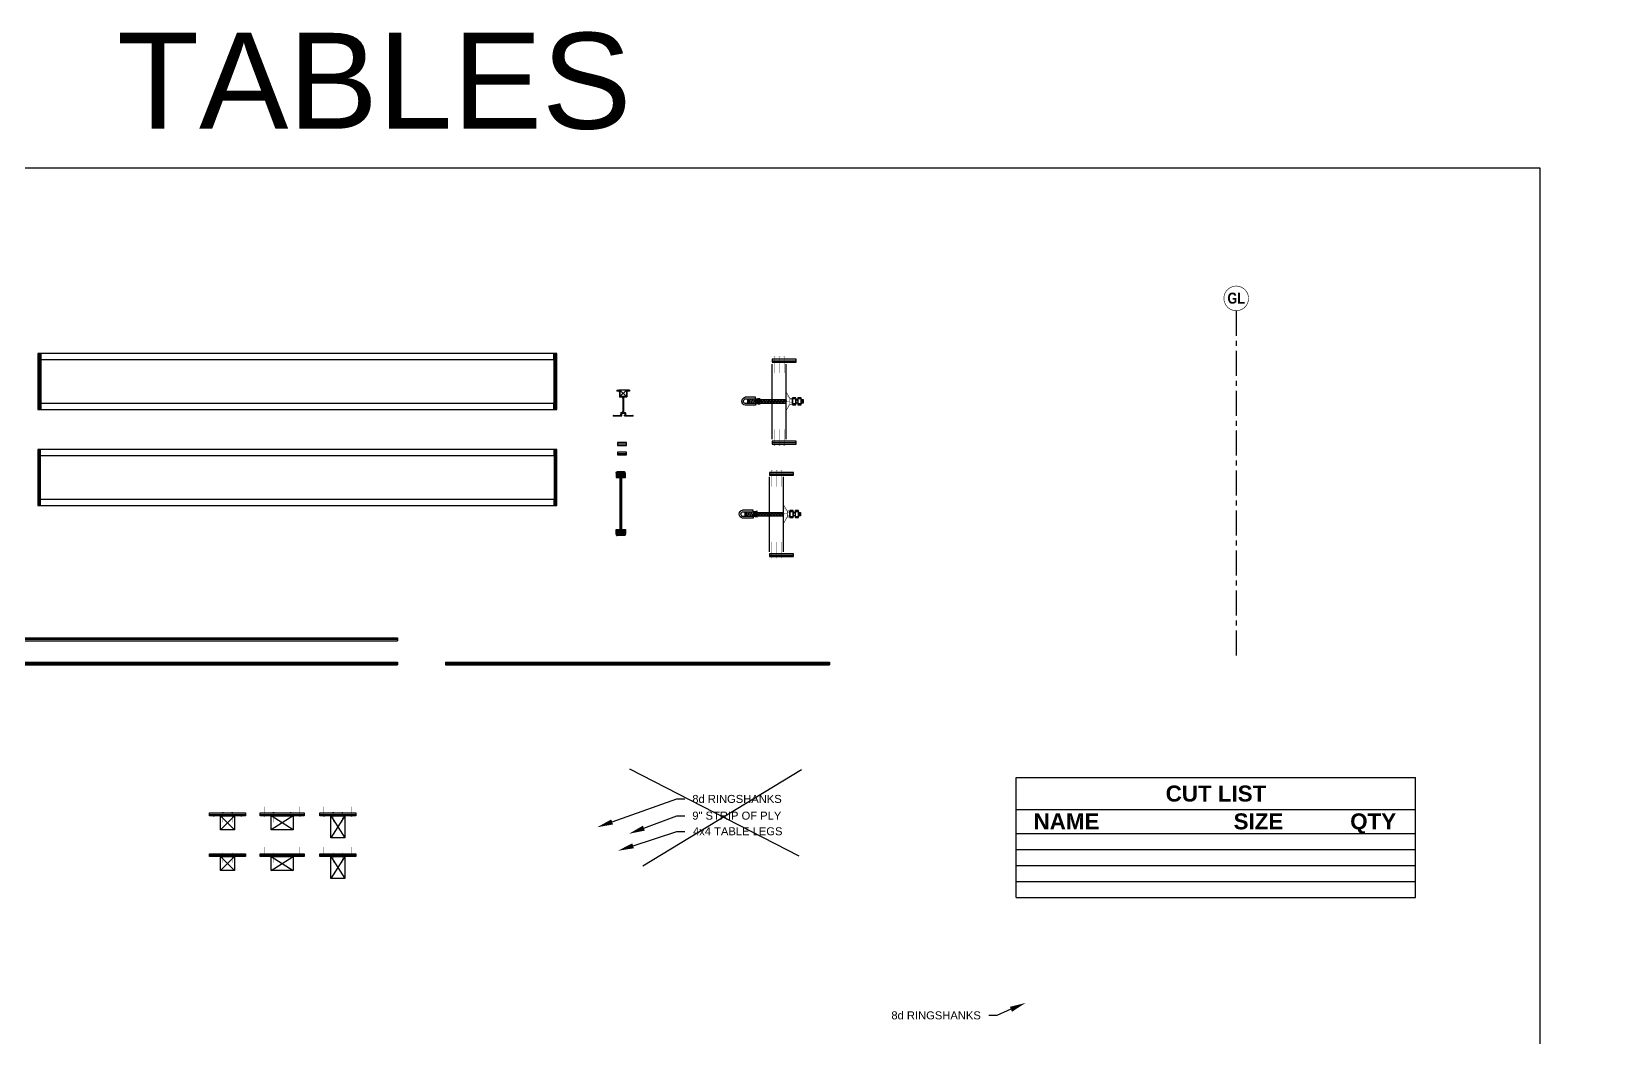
# Model space of a CAD drawing. Header units: inches. Extents: x 2832 to 8547, y -592 to 860.
# Drawn here: x 5960.1 to 6352.4, y 608.3 to 860 of the extents above; entities that cross this region are included whole.
import ezdxf
from ezdxf import colors
from ezdxf.entities.mleader import LeaderData, LeaderLine
from ezdxf.enums import TextEntityAlignment as Align
from ezdxf.math import Vec2, Vec3

# ---------------------------------------------------------------- set-up
doc = ezdxf.new("R2010")
doc.units = ezdxf.units.IN
doc.header["$LTSCALE"] = 5
doc.header["$MEASUREMENT"] = 0
doc.linetypes.add('CENTER', pattern=[2, 1.25, -0.25, 0.25, -0.25])
doc.linetypes.add('HIDDEN', pattern=[0.375, 0.25, -0.125])
for name, color, linetype in [('BlueHidden', 5, 'HIDDEN'), ('CONC', 132, 'Continuous'), ('DIM', 154, 'Continuous'), ('ELEV', 1, 'Continuous'), ('FMTEXTA', 4, 'Continuous'), ('FMTEXTB', 4, 'Continuous'), ('FORM', 5, 'Continuous'), ('FORMA', 5, 'Continuous'), ('GRID', 1, 'Continuous'), ('HATCH', 103, 'Continuous'), ('NOTES', 5, 'Continuous'), ('PLYA', 4, 'Continuous'), ('PLYD', 4, 'Continuous'), ('STICKERS', 5, 'Continuous')]:
    doc.layers.add(name, color=color, linetype=linetype)
doc.styles.add('Arial Narrow', font='ARIALN.TTF', dxfattribs={"height": 1.5})
doc.styles.add('S', font='arial.ttf', dxfattribs={"height": 2})
doc.styles.add('VBA_txt', font='arial.ttf', dxfattribs={"height": 2})
doc.styles.add('VBA_txt_bold', font='ARIALNB.TTF', dxfattribs={"height": 2})

# ---------------------------------------------------------------- blocks, each defined once
blk = doc.blocks.new('ALUMA-BEAM-SECTION')
at = {"ltscale": 0.25}
for p, q in [((-1.6, 6.5), (-1.06, 6.5)), ((-1.6, 6.5), (-1.6, 6.25)), ((-1.19, 6.25), (-1.6, 6.25)), ((-0.31, 4.75), (-0.88, 4.75)), ((-0.81, 6.48), (0.81, 4.88)), ((0.81, 6.48), (-0.81, 4.88)), ((-0.81, 6.25), (-0.81, 6.48)), ((0.81, 6.48), (-0.81, 6.48)), ((0.81, 4.88), (-0.81, 4.88)), ((0.88, 4.75), (0.31, 4.75)), ((0.81, 6.25), (0.81, 6.48)), ((1.6, 6.5), (1.06, 6.5)), ((1.6, 6.25), (1.19, 6.25)), ((1.6, 6.5), (1.6, 6.25)), ((-2.44, 0.13), (-0.88, 0.13)), ((-2.44, 0), (-0.31, 0)), ((-0.56, 0.81), (-0.56, 0.44)), ((-0.5, 0.88), (-0.31, 0.88)), ((-0.5, 0.25), (-0.5, 0.19)), ((-0.5, 0.25), (-0.44, 0.25)), ((-0.5, 0.19), (-0.31, 0.19)), ((-0.44, 0.63), (-0.44, 0.25)), ((-0.38, 0.69), (0.38, 0.69)), ((0.31, 0.88), (0.5, 0.88)), ((0.31, 0.19), (0.5, 0.19)), ((0.31, 0), (2.44, 0)), ((0.44, 0.63), (0.44, 0.25)), ((0.44, 0.25), (0.5, 0.25)), ((0.5, 0.25), (0.5, 0.19)), ((0.56, 0.81), (0.56, 0.44)), ((0.88, 0.13), (2.44, 0.13))]:
    blk.add_line(p, q, dxfattribs=at)
for p, q in [((-0.94, 6), (-0.94, 4.81)), ((-0.81, 6.25), (-0.81, 4.88)), ((-0.06, 4.5), (-0.06, 1.13)), ((0.06, 4.5), (0.06, 1.13)), ((0.81, 6.25), (0.81, 4.88)), ((0.94, 6), (0.94, 4.81)), ((-0.31, 0), (-0.31, 0.19)), ((0.31, 0), (0.31, 0.19))]:
    blk.add_line(p, q)
for centre, radius, start, end in [((-1.19, 6), 0.25, 0, 90), ((-1.06, 6.25), 0.25, 0, 90), ((-0.31, 4.5), 0.25, 0, 90), ((0.31, 4.5), 0.25, 90, 180), ((1.06, 6.25), 0.25, 90, 180), ((0.88, 4.81), 0.0625, 270, 360), ((1.19, 6), 0.25, 90, 180), ((-0.31, 1.13), 0.25, 270, 0)]:
    blk.add_arc(centre, radius, start, end)
for centre, radius, start, end in [((-0.88, 4.81), 0.0625, 180, 270), ((-2.44, 0.06), 0.0625, 90, 270), ((-0.88, 0.44), 0.312, 270, 360), ((-0.5, 0.81), 0.0625, 90, 180), ((-0.38, 0.63), 0.0625, 90, 180), ((0.31, 1.13), 0.25, 180, 270), ((0.38, 0.63), 0.0625, 0, 90), ((0.5, 0.81), 0.0625, 0, 90), ((0.88, 0.44), 0.312, 180, 270), ((2.44, 0.06), 0.0625, 270, 90)]:
    blk.add_arc(centre, radius, start, end, dxfattribs=at)
blk = doc.blocks.new('VBA_AB_SECT')
at = {"color": 4}
blk.add_blockref('ALUMA-BEAM-SECTION', (0, 0), dxfattribs=at)
blk = doc.blocks.new('8D')
at = {"color": 4, "const_width": 0.0625}
for points in [[(-0.1875, 0.0625), (0.1875, 0.0625)], [(0, -2.4375), (0, 0.0625)]]:
    blk.add_lwpolyline(points, dxfattribs=at)
blk = doc.blocks.new('VBA_TABLE_LEG')
at = {"layer": 'CONC', "color": 4}
for p, q in [((-1.75, -0.75), (1.75, -4.25)), ((1.75, -0.75), (-1.75, -4.25))]:
    blk.add_line(p, q, dxfattribs=at)
at = {"layer": 'CONC', "color": 5}
for p, q in [((-1.75, -0.75), (1.75, -0.75)), ((-1.75, -4.25), (-1.75, -0.75)), ((1.75, -0.75), (1.75, -4.25)), ((1.75, -4.25), (-1.75, -4.25))]:
    blk.add_line(p, q, dxfattribs=at)
at = {"layer": 'STICKERS', "ltscale": 0.25}
blk.add_lwpolyline([(-4.5, -0.38), (-4.5, 0), (4.5, 0), (4.5, -0.75), (-4.5, -0.75), (-4.5, -0.38), (4.5, -0.38)], dxfattribs=at)
at = {"layer": 'STICKERS', "ltscale": 0.25, "rotation": 180}
blk.add_blockref('8D', (-3.46, -0.82), dxfattribs=at)
at = {"layer": 'STICKERS', "ltscale": 0.25, "xscale": -1}
blk.add_blockref('8D', (-1.15, 0.12), dxfattribs=at)
at = {"layer": 'STICKERS', "ltscale": 0.25}
blk.add_blockref('8D', (1.15, 0.12), dxfattribs=at)
at = {"layer": 'STICKERS', "ltscale": 0.25, "xscale": -1, "rotation": 180}
blk.add_blockref('8D', (3.46, -0.82), dxfattribs=at)
blk = doc.blocks.new('*U559')
at = {"layer": 'FORM', "ltscale": 0.25}
for p, q in [((1.16, -0.5), (-1.16, -0.5)), ((1.16, -0.75), (-1.16, -0.75)), ((1.16, -1), (-1.16, -1)), ((1.16, -1.25), (-1.16, -1.25)), ((1.14, -0.25), (-1.14, -0.25)), ((-0.24, -1.25), (-0.24, -14.75)), ((-0.12, -1.25), (-0.12, -14.75)), ((0, -1.25), (0, -14.75)), ((0.12, -1.25), (0.12, -14.75)), ((0.24, -1.25), (0.24, -14.75)), ((1.16, -14.75), (-1.16, -14.75)), ((1.16, -15), (-1.16, -15)), ((1.16, -15.25), (-1.16, -15.25)), ((1.16, -15.5), (-1.16, -15.5)), ((1.14, -15.75), (-1.14, -15.75))]:
    blk.add_line(p, q, dxfattribs=at)
for points in [[(0.92, 0), (-0.92, 0)], [(-1.16, -0.37), (-1.16, -1.5), (-0.24, -1.5)], [(0.24, -1.5), (1.16, -1.5), (1.16, -0.37)], [(-1.16, -15.63), (-1.16, -14.5), (-0.24, -14.5)], [(0.24, -14.5), (1.16, -14.5), (1.16, -15.63)], [(0.92, -16), (-0.92, -16)]]:
    blk.add_lwpolyline(points, dxfattribs=at)
at = {"layer": 'FORM', "ltscale": 0.25, "extrusion": (0, 0, -1)}
for centre, start_param, end_param in [((-0.92, -0.37), 1.570796, 3.141593), ((0.92, -15.63), 4.712389, 6.283185)]:
    blk.add_ellipse(centre, major_axis=(0, -0.368), ratio=0.644636, start_param=start_param, end_param=end_param, dxfattribs=at)
at = {"layer": 'FORM', "ltscale": 0.25}
for centre, start_param, end_param in [((0.92, -0.37), 4.712389, 6.283185), ((-0.92, -15.63), 1.570796, 3.141593)]:
    blk.add_ellipse(centre, major_axis=(0, 0.368), ratio=0.644636, start_param=start_param, end_param=end_param, dxfattribs=at)
blk = doc.blocks.new('16D')
at = {"color": 4, "ltscale": 0.25, "const_width": 0.0625}
for points in [[(-0.1875, 0.0625), (0.1875, 0.0625)], [(0, -3.4375), (0, 0.0625)]]:
    blk.add_lwpolyline(points, dxfattribs=at)
blk = doc.blocks.new('A$C3317758B')
at = {"layer": 'FMTEXTA'}
for p, q in [((0, 2), (3, 2)), ((0, 0.5), (0, 2)), ((3, 0.5), (0, 0.5)), ((0.5, 0.5), (0.5, 2)), ((2.5, 2), (2.5, 0.5)), ((3, 2), (3, 0.5))]:
    blk.add_line(p, q, dxfattribs=at)
blk = doc.blocks.new('A$C48981BD9')
at = {"layer": 'FMTEXTA'}
for p, q in [((0, 0), (0, 4.51)), ((0.75, 0), (0, 0)), ((0.75, 4.51), (0.75, 0)), ((2.75, 3), (0.75, 3)), ((0.75, 0), (2.75, 0)), ((2.75, 0), (2.75, 4.51)), ((2.75, 0), (3.5, 0)), ((3.5, 0), (3.5, 4.51))]:
    blk.add_line(p, q, dxfattribs=at)
at = {"layer": 'FMTEXTA', "color": 4}
for p, q in [((2.75, 2.28), (0.75, 3)), ((2.75, 1.53), (0.75, 2.25)), ((2.75, 0.78), (0.75, 1.5)), ((2.75, 0.03), (0.75, 0.75))]:
    blk.add_line(p, q, dxfattribs=at)
at = {"layer": 'FMTEXTA'}
for centre, radius, start, end in [((1.75, 4.23), 1.77, 9.05319, 170.94681), ((1.75, 4.21), 1.04, 16.75782, 163.24218)]:
    blk.add_arc(centre, radius, start, end, dxfattribs=at)
blk = doc.blocks.new('*U652')
at = {"layer": 'FMTEXTA'}
h = blk.add_hatch(color=256, dxfattribs=at)
h.dxf.hatch_style = 1
h.paths.add_polyline_path([(8.91, 10.16), (8.91, 10.32), (9.1, 10.16), (9.09, 10.16)])
h = blk.add_hatch(color=256, dxfattribs=at)
h.dxf.hatch_style = 1
h.paths.add_polyline_path([(8.91, 9.13), (8.91, 9.29), (9.1, 9.29), (9.1, 9.29)])
h.paths.add_polyline_path([(8.99, 9.29), (8.91, 9.55), (8.91, 10.16), (8.96, 10.16), (9.1, 9.74), (9.1, 9.29)])
h.paths.add_polyline_path([(8.91, 9.29), (8.91, 9.55), (8.99, 9.29)], flags=17)
h.paths.add_polyline_path([(8.96, 10.16), (9.1, 10.16), (9.1, 9.74)])
h = blk.add_hatch(color=256, dxfattribs=at)
h.dxf.hatch_style = 1
h.paths.add_polyline_path([(10.22, 10.14), (10.22, 10.3), (10.41, 10.14), (10.41, 10.14)])
h = blk.add_hatch(color=256, dxfattribs=at)
h.dxf.hatch_style = 1
h.paths.add_polyline_path([(10.22, 9.12), (10.22, 9.28), (10.41, 9.28), (10.41, 9.28)])
h.paths.add_polyline_path([(10.31, 9.28), (10.22, 9.54), (10.22, 10.14), (10.28, 10.14), (10.41, 9.73), (10.41, 9.28)])
h.paths.add_polyline_path([(10.22, 9.28), (10.22, 9.54), (10.31, 9.28)], flags=17)
h.paths.add_polyline_path([(10.28, 10.14), (10.41, 10.14), (10.41, 9.73)])
at = {"layer": 'DIM', "color": 4, "const_width": 0.144}
blk.add_lwpolyline([(7.4, 10.48), (7.94, 10.48), (7.94, 8.98), (7.4, 8.98), (6.57, 7.56, -0.76461), (6.5, 7.58), (6.5, 11.87, -0.762846), (6.57, 11.89)], format="xyb", close=True, dxfattribs=at)
at = {"layer": 'DIM', "color": 4}
for points, const_width in [([(7.39, 9.8), (6.5, 9.8)], 0.0361), ([(7.39, 9.66), (6.5, 9.66)], 0.0361), ([(7.11, 10.54), (6.71, 11.2)], 0.0361), ([(7.11, 9), (6.77, 8.44)], 0.0361), ([(7.11, 9.99), (7.11, 10.54)], 0.0361), ([(7.11, 9.49), (7.11, 9)], 0.0361), ([(7.4, 8.98), (7.32, 8.83)], 0.144), ([(7.37, 10.53), (7.4, 10.48)], 0.144), ([(7.4, 10.48), (7.4, 8.98)], 0.144), ([(7.94, 10.19), (7.39, 10.19)], 0.0722), ([(7.94, 9.32), (7.39, 9.32)], 0.0722)]:
    blk.add_lwpolyline(points, dxfattribs=dict(at, const_width=const_width))
at = {"layer": 'FMTEXTA', "linetype": 'ByBlock'}
for p, q in [((-3.23, 10.16), (-3.23, 9.29)), ((-3.23, 10.16), (-2.88, 10.16)), ((-3.23, 9.68), (-3.08, 9.29)), ((-3.23, 9.29), (-2.88, 9.29)), ((-3.02, 10.16), (-2.88, 9.77)), ((0, 10.16), (6.5, 10.16)), ((0, 10.1), (0.29, 9.29)), ((0, 9.29), (6.5, 9.29)), ((0.35, 10.16), (0.67, 9.29)), ((0.73, 10.16), (1.04, 9.29)), ((1.1, 10.16), (1.42, 9.29)), ((1.48, 10.16), (1.79, 9.29)), ((1.85, 10.16), (2.17, 9.29)), ((2.23, 10.16), (2.54, 9.29)), ((2.6, 10.16), (2.92, 9.29)), ((2.98, 10.16), (3.29, 9.29)), ((3.35, 10.16), (3.67, 9.29)), ((3.73, 10.16), (4.04, 9.29)), ((4.1, 10.16), (4.42, 9.29)), ((4.48, 10.16), (4.79, 9.29)), ((4.85, 10.16), (5.17, 9.29)), ((5.23, 10.16), (5.54, 9.29)), ((5.6, 10.16), (5.92, 9.29)), ((5.98, 10.16), (6.29, 9.29)), ((6.35, 10.16), (6.5, 9.75)), ((9.1, 10.16), (9.36, 10.16)), ((9.1, 9.36), (9.12, 9.29)), ((9.36, 9.29), (9.1, 9.29)), ((9.18, 10.16), (9.36, 9.68)), ((10.43, 10.16), (10.71, 9.4))]:
    blk.add_line(p, q, dxfattribs=at)
at = {"layer": 'FMTEXTA'}
for p, q in [((9.1, 10.16), (8.91, 10.32)), ((8.91, 10.32), (9.1, 10.16)), ((9.1, 9.29), (8.91, 9.13)), ((10.41, 10.14), (10.22, 10.3)), ((10.22, 10.3), (10.41, 10.14)), ((10.22, 10.14), (10.22, 10.3)), ((10.41, 10.14), (10.22, 10.14)), ((10.41, 9.28), (10.22, 9.12)), ((10.41, 10.14), (10.41, 9.28))]:
    blk.add_line(p, q, dxfattribs=at)
at = {"layer": 'FMTEXTA', "color": 4}
for p, q in [((10.22, 10.16), (10.71, 10.16)), ((10.31, 9.28), (10.22, 9.54)), ((10.71, 9.29), (10.22, 9.29)), ((10.71, 10.16), (10.71, 9.29))]:
    blk.add_line(p, q, dxfattribs=at)
at = {"layer": 'FMTEXTA', "color": 4, "ltscale": 0.25}
blk.add_solid([(-1.15, 10.45), (-1.15, 9), (0, 10.59), (0, 8.86)], dxfattribs=at)
at = {"layer": 'FORMA', "ltscale": 0.25}
for p, q in [((3, 0.24), (3, 19.01)), ((6.5, 0.24), (6.5, 19.01))]:
    blk.add_line(p, q, dxfattribs=at)
at = {"layer": 'PLYD', "ltscale": 0.25}
for points in [[(3, 19.86), (3, 19.49), (9, 19.49), (9, 20.24), (3, 20.24), (3, 19.86), (9, 19.86)], [(3, -0.61), (3, -0.99), (9, -0.99), (9, -0.24), (3, -0.24), (3, -0.61), (9, -0.61)]]:
    blk.add_lwpolyline(points, dxfattribs=at)
at = {"layer": 'FMTEXTA', "xscale": -0.5775000000000001, "yscale": 0.5775000000000001, "zscale": 0.5775000000000001, "rotation": 90}
for name, p in [('A$C48981BD9', (-1.15, 10.74)), ('A$C3317758B', (9.19, 10.59)), ('A$C3317758B', (10.51, 10.59))]:
    blk.add_blockref(name, p, dxfattribs=at)
at = {"layer": 'FORMA', "ltscale": 0.25, "xscale": -1.155, "yscale": 1.155, "zscale": 1.155}
for p in [(3.57, 20.74), (4.82, 20.74), (5.97, 20.74)]:
    blk.add_blockref('16D', p, dxfattribs=at)
at = {"layer": 'FORMA', "ltscale": 0.25, "xscale": -1.155, "yscale": 1.155, "zscale": 1.155, "rotation": 180}
for p in [(3.57, -1.27), (4.82, -1.27), (5.97, -1.27)]:
    blk.add_blockref('16D', p, dxfattribs=at)
blk = doc.blocks.new('VBA_TABLE_PLY_RIP')
at = {"layer": 'PLYA', "color": 103}
blk.add_lwpolyline([(-1.125, -0.375), (-1.125, -0.75), (1.125, -0.75), (1.125, 0), (-1.125, 0), (-1.125, -0.375), (1.125, -0.375)], dxfattribs=at)
blk = doc.blocks.new('*U571')
at = {"layer": 'FORM'}
for p, q in [((0.75, -1.5), (0.75, -12.5)), ((128.97, -1.5), (128.97, -12.5))]:
    blk.add_line(p, q, dxfattribs=at)
for points in [[(0.75, -1.5), (128.97, -1.5), (128.97, 0), (0.75, 0)], [(0.75, -14), (128.97, -14), (128.97, -12.5), (0.75, -12.5)]]:
    blk.add_lwpolyline(points, close=True, dxfattribs=at)
at = {"layer": 'PLYA'}
for points in [[(0, 0), (0, -14), (0.75, -14), (0.75, 0)], [(128.97, 0), (128.97, -14), (129.72, -14), (129.72, 0)]]:
    blk.add_lwpolyline(points, close=True, dxfattribs=at)
for points in [[(0.38, 0), (0.38, -14)], [(129.34, 0), (129.34, -14)]]:
    blk.add_lwpolyline(points, dxfattribs=at)
blk = doc.blocks.new('*U288')
at = {"layer": 'HATCH'}
for p, q in [((0, 0.75), (96, 0.75)), ((0, 0.75), (0, 0)), ((0, 0.375), (96, 0.375)), ((0, 0), (96, 0)), ((96, 0.75), (96, 0))]:
    blk.add_line(p, q, dxfattribs=at)
blk = doc.blocks.new('*U302')
at = {"layer": 'PLYA'}
for p, q in [((0, 0.625), (96, 0.625)), ((0, 0.625), (0, 0)), ((0, 0.3125), (96, 0.3125)), ((0, 0), (96, 0)), ((96, 0.625), (96, 0))]:
    blk.add_line(p, q, dxfattribs=at)
blk = doc.blocks.new('*U303')
at = {"layer": 'HATCH'}
for p, q in [((0, 0.625), (96, 0.625)), ((0, 0.625), (0, 0)), ((0, 0.3125), (96, 0.3125)), ((0, 0), (96, 0)), ((96, 0.625), (96, 0))]:
    blk.add_line(p, q, dxfattribs=at)
blk = doc.blocks.new('*U572')
at = {"layer": 'FORM'}
for p, q in [((0.62, -1.5), (0.62, -12.5)), ((129.09, -1.5), (129.09, -12.5))]:
    blk.add_line(p, q, dxfattribs=at)
for points in [[(0.62, -1.5), (129.09, -1.5), (129.09, 0), (0.62, 0)], [(0.62, -14), (129.09, -14), (129.09, -12.5), (0.62, -12.5)]]:
    blk.add_lwpolyline(points, close=True, dxfattribs=at)
at = {"layer": 'PLYA'}
for points in [[(0, 0), (0, -14), (0.62, -14), (0.62, 0)], [(129.09, 0), (129.09, -14), (129.72, -14), (129.72, 0)]]:
    blk.add_lwpolyline(points, close=True, dxfattribs=at)
for points in [[(0.31, 0), (0.31, -14)], [(129.4, 0), (129.4, -14)]]:
    blk.add_lwpolyline(points, dxfattribs=at)
blk = doc.blocks.new('VBA_TABLE_LEG_58')
at = {"layer": 'CONC', "color": 4}
for p, q in [((-1.75, -0.62), (1.75, -4.12)), ((1.75, -0.62), (-1.75, -4.12))]:
    blk.add_line(p, q, dxfattribs=at)
at = {"layer": 'CONC', "color": 5}
for p, q in [((-1.75, -0.62), (1.75, -0.62)), ((-1.75, -4.12), (-1.75, -0.62)), ((1.75, -0.62), (1.75, -4.12)), ((1.75, -4.12), (-1.75, -4.12))]:
    blk.add_line(p, q, dxfattribs=at)
at = {"layer": 'STICKERS', "ltscale": 0.25}
blk.add_lwpolyline([(-4.5, -0.31), (-4.5, 0), (4.5, 0), (4.5, -0.62), (-4.5, -0.62), (-4.5, -0.31), (4.5, -0.31)], dxfattribs=at)
at = {"layer": 'STICKERS', "ltscale": 0.25, "rotation": 180}
blk.add_blockref('8D', (-3.46, -0.69), dxfattribs=at)
at = {"layer": 'STICKERS', "ltscale": 0.25, "xscale": -1}
blk.add_blockref('8D', (-1.15, 0.24), dxfattribs=at)
at = {"layer": 'STICKERS', "ltscale": 0.25}
blk.add_blockref('8D', (1.15, 0.24), dxfattribs=at)
at = {"layer": 'STICKERS', "ltscale": 0.25, "xscale": -1, "rotation": 180}
blk.add_blockref('8D', (3.46, -0.69), dxfattribs=at)
blk = doc.blocks.new('*U651')
at = {"layer": 'FMTEXTA'}
h = blk.add_hatch(color=256, dxfattribs=at)
h.dxf.hatch_style = 1
h.paths.add_polyline_path([(8.66, 10.16), (8.66, 10.32), (8.85, 10.16), (8.84, 10.16)])
h = blk.add_hatch(color=256, dxfattribs=at)
h.dxf.hatch_style = 1
h.paths.add_polyline_path([(8.66, 9.13), (8.66, 9.29), (8.85, 9.29), (8.85, 9.29)])
h.paths.add_polyline_path([(8.74, 9.29), (8.66, 9.55), (8.66, 10.16), (8.71, 10.16), (8.85, 9.74), (8.85, 9.29)])
h.paths.add_polyline_path([(8.66, 9.29), (8.66, 9.55), (8.74, 9.29)], flags=17)
h.paths.add_polyline_path([(8.71, 10.16), (8.85, 10.16), (8.85, 9.74)])
h = blk.add_hatch(color=256, dxfattribs=at)
h.dxf.hatch_style = 1
h.paths.add_polyline_path([(9.97, 10.14), (9.97, 10.3), (10.16, 10.14), (10.16, 10.14)])
h = blk.add_hatch(color=256, dxfattribs=at)
h.dxf.hatch_style = 1
h.paths.add_polyline_path([(9.97, 9.12), (9.97, 9.28), (10.16, 9.28), (10.16, 9.28)])
h.paths.add_polyline_path([(10.06, 9.28), (9.97, 9.54), (9.97, 10.14), (10.03, 10.14), (10.16, 9.73), (10.16, 9.28)])
h.paths.add_polyline_path([(9.97, 9.28), (9.97, 9.54), (10.06, 9.28)], flags=17)
h.paths.add_polyline_path([(10.03, 10.14), (10.16, 10.14), (10.16, 9.73)])
at = {"layer": 'DIM', "color": 4, "const_width": 0.144}
blk.add_lwpolyline([(7.15, 10.48), (7.69, 10.48), (7.69, 8.98), (7.15, 8.98), (6.32, 7.56, -0.76461), (6.25, 7.58), (6.25, 11.87, -0.762846), (6.32, 11.89)], format="xyb", close=True, dxfattribs=at)
at = {"layer": 'DIM', "color": 4}
for points, const_width in [([(7.14, 9.8), (6.25, 9.8)], 0.0361), ([(7.14, 9.66), (6.25, 9.66)], 0.0361), ([(6.86, 10.54), (6.46, 11.2)], 0.0361), ([(6.86, 9), (6.52, 8.44)], 0.0361), ([(6.86, 9.99), (6.86, 10.54)], 0.0361), ([(6.86, 9.49), (6.86, 9)], 0.0361), ([(7.15, 8.98), (7.07, 8.83)], 0.144), ([(7.12, 10.53), (7.15, 10.48)], 0.144), ([(7.15, 10.48), (7.15, 8.98)], 0.144), ([(7.69, 10.19), (7.14, 10.19)], 0.0722), ([(7.69, 9.32), (7.14, 9.32)], 0.0722)]:
    blk.add_lwpolyline(points, dxfattribs=dict(at, const_width=const_width))
at = {"layer": 'FMTEXTA', "linetype": 'ByBlock'}
for p, q in [((-3.48, 10.16), (-3.48, 9.29)), ((-3.48, 10.16), (-3.13, 10.16)), ((-3.48, 9.68), (-3.33, 9.29)), ((-3.48, 9.29), (-3.13, 9.29)), ((-3.27, 10.16), (-3.13, 9.77)), ((-0.25, 10.16), (6.25, 10.16)), ((-0.25, 10.1), (0.04, 9.29)), ((-0.25, 9.29), (6.25, 9.29)), ((0.1, 10.16), (0.42, 9.29)), ((0.48, 10.16), (0.79, 9.29)), ((0.85, 10.16), (1.17, 9.29)), ((1.23, 10.16), (1.54, 9.29)), ((1.6, 10.16), (1.92, 9.29)), ((1.98, 10.16), (2.29, 9.29)), ((2.35, 10.16), (2.67, 9.29)), ((2.73, 10.16), (3.04, 9.29)), ((3.1, 10.16), (3.42, 9.29)), ((3.48, 10.16), (3.79, 9.29)), ((3.85, 10.16), (4.17, 9.29)), ((4.23, 10.16), (4.54, 9.29)), ((4.6, 10.16), (4.92, 9.29)), ((4.98, 10.16), (5.29, 9.29)), ((5.35, 10.16), (5.67, 9.29)), ((5.73, 10.16), (6.04, 9.29)), ((6.1, 10.16), (6.26, 9.72)), ((8.85, 10.16), (9.11, 10.16)), ((8.85, 9.36), (8.87, 9.29)), ((9.11, 9.29), (8.85, 9.29)), ((8.93, 10.16), (9.11, 9.68)), ((10.18, 10.16), (10.46, 9.4))]:
    blk.add_line(p, q, dxfattribs=at)
at = {"layer": 'FMTEXTA'}
for p, q in [((8.85, 10.16), (8.66, 10.32)), ((8.66, 10.32), (8.85, 10.16)), ((8.85, 9.29), (8.66, 9.13)), ((10.16, 10.14), (9.97, 10.3)), ((9.97, 10.3), (10.16, 10.14)), ((9.97, 10.14), (9.97, 10.3)), ((10.16, 10.14), (9.97, 10.14)), ((10.16, 9.28), (9.97, 9.12)), ((10.16, 10.14), (10.16, 9.28))]:
    blk.add_line(p, q, dxfattribs=at)
at = {"layer": 'FMTEXTA', "color": 4}
for p, q in [((9.97, 10.16), (10.46, 10.16)), ((10.06, 9.28), (9.97, 9.54)), ((10.46, 9.29), (9.97, 9.29)), ((10.46, 10.16), (10.46, 9.29))]:
    blk.add_line(p, q, dxfattribs=at)
at = {"layer": 'FMTEXTA', "color": 4, "ltscale": 0.25}
blk.add_solid([(-1.4, 10.45), (-1.4, 9), (-0.25, 10.59), (-0.25, 8.86)], dxfattribs=at)
at = {"layer": 'FORMA', "ltscale": 0.25}
for p, q in [((2.75, 0.24), (2.75, 19.01)), ((6.25, 0.24), (6.25, 19.01))]:
    blk.add_line(p, q, dxfattribs=at)
at = {"layer": 'PLYD', "ltscale": 0.25}
for points in [[(2.75, 19.8), (2.75, 19.49), (8.75, 19.49), (8.75, 20.11), (2.75, 20.11), (2.75, 19.8), (8.75, 19.8)], [(2.75, -0.55), (2.75, -0.86), (8.75, -0.86), (8.75, -0.24), (2.75, -0.24), (2.75, -0.55), (8.75, -0.55)]]:
    blk.add_lwpolyline(points, dxfattribs=at)
at = {"layer": 'FMTEXTA', "xscale": -0.5775000000000001, "yscale": 0.5775000000000001, "zscale": 0.5775000000000001, "rotation": 90}
for name, p in [('A$C48981BD9', (-1.4, 10.74)), ('A$C3317758B', (8.94, 10.59)), ('A$C3317758B', (10.26, 10.59))]:
    blk.add_blockref(name, p, dxfattribs=at)
at = {"layer": 'FORMA', "ltscale": 0.25, "xscale": -1.155, "yscale": 1.155, "zscale": 1.155}
for p in [(3.32, 20.52), (4.57, 20.52), (5.72, 20.52)]:
    blk.add_blockref('16D', p, dxfattribs=at)
at = {"layer": 'FORMA', "ltscale": 0.25, "xscale": -1.155, "yscale": 1.155, "zscale": 1.155, "rotation": 180}
for p in [(3.32, -1.27), (4.57, -1.27), (5.72, -1.27)]:
    blk.add_blockref('16D', p, dxfattribs=at)
blk = doc.blocks.new('VBA_TABLE_LEG_4X6')
at = {"layer": 'CONC', "color": 4}
for p, q in [((-1.75, -0.75), (1.75, -6.25)), ((1.75, -0.75), (-1.75, -6.25))]:
    blk.add_line(p, q, dxfattribs=at)
at = {"layer": 'CONC', "color": 5}
for p, q in [((-1.75, -0.75), (1.75, -0.75)), ((-1.75, -6.25), (-1.75, -0.75)), ((1.75, -0.75), (1.75, -6.25)), ((1.75, -6.25), (-1.75, -6.25))]:
    blk.add_line(p, q, dxfattribs=at)
at = {"layer": 'STICKERS', "ltscale": 0.25}
blk.add_lwpolyline([(-4.5, -0.38), (-4.5, 0), (4.5, 0), (4.5, -0.75), (-4.5, -0.75), (-4.5, -0.38), (4.5, -0.38)], dxfattribs=at)
at = {"layer": 'STICKERS', "ltscale": 0.25, "rotation": 180}
blk.add_blockref('8D', (-3.46, -0.82), dxfattribs=at)
at = {"layer": 'STICKERS', "ltscale": 0.25, "xscale": -1}
blk.add_blockref('8D', (-1.15, 0.12), dxfattribs=at)
at = {"layer": 'STICKERS', "ltscale": 0.25}
blk.add_blockref('8D', (1.15, 0.12), dxfattribs=at)
at = {"layer": 'STICKERS', "ltscale": 0.25, "xscale": -1, "rotation": 180}
blk.add_blockref('8D', (3.46, -0.82), dxfattribs=at)
blk = doc.blocks.new('VBA_TABLE_LEG_58_4X6')
at = {"layer": 'CONC', "color": 4}
for p, q in [((-1.75, -0.62), (1.75, -6.12)), ((1.75, -0.62), (-1.75, -6.12))]:
    blk.add_line(p, q, dxfattribs=at)
at = {"layer": 'CONC', "color": 5}
for p, q in [((-1.75, -0.62), (1.75, -0.62)), ((-1.75, -6.12), (-1.75, -0.62)), ((1.75, -0.62), (1.75, -6.12)), ((1.75, -6.12), (-1.75, -6.12))]:
    blk.add_line(p, q, dxfattribs=at)
at = {"layer": 'STICKERS', "ltscale": 0.25}
blk.add_lwpolyline([(-4.5, -0.31), (-4.5, 0), (4.5, 0), (4.5, -0.62), (-4.5, -0.62), (-4.5, -0.31), (4.5, -0.31)], dxfattribs=at)
at = {"layer": 'STICKERS', "ltscale": 0.25, "rotation": 180}
blk.add_blockref('8D', (-3.46, -0.69), dxfattribs=at)
at = {"layer": 'STICKERS', "ltscale": 0.25, "xscale": -1}
blk.add_blockref('8D', (-1.15, 0.24), dxfattribs=at)
at = {"layer": 'STICKERS', "ltscale": 0.25}
blk.add_blockref('8D', (1.15, 0.24), dxfattribs=at)
at = {"layer": 'STICKERS', "ltscale": 0.25, "xscale": -1, "rotation": 180}
blk.add_blockref('8D', (3.46, -0.69), dxfattribs=at)
blk = doc.blocks.new('VBA_TABLE_PLY_RIP_58')
at = {"layer": 'PLYA', "color": 103}
blk.add_lwpolyline([(-1.125, -0.3125), (-1.125, -0.625), (1.125, -0.625), (1.125, 0), (-1.125, 0), (-1.125, -0.3125), (1.125, -0.3125)], dxfattribs=at)
blk = doc.blocks.new('VBA_TABLE_LEG_4X6_FLAT')
at = {"layer": 'CONC', "color": 4}
for p, q in [((2.75, -0.75), (-2.75, -4.25)), ((2.75, -4.25), (-2.75, -0.75))]:
    blk.add_line(p, q, dxfattribs=at)
at = {"layer": 'CONC', "color": 5}
for p, q in [((-2.75, -4.25), (-2.75, -0.75)), ((-2.75, -0.75), (2.75, -0.75)), ((2.75, -0.75), (2.75, -4.25)), ((2.75, -4.25), (-2.75, -4.25))]:
    blk.add_line(p, q, dxfattribs=at)
at = {"layer": 'STICKERS', "ltscale": 0.25}
blk.add_lwpolyline([(-5.5, -0.38), (-5.5, 0), (5.5, 0), (5.5, -0.75), (-5.5, -0.75), (-5.5, -0.38), (5.5, -0.38)], dxfattribs=at)
at = {"layer": 'STICKERS', "ltscale": 0.25, "rotation": 180}
blk.add_blockref('8D', (-4.46, -0.82), dxfattribs=at)
at = {"layer": 'STICKERS', "ltscale": 0.25, "xscale": -1}
blk.add_blockref('8D', (-2.15, 0.12), dxfattribs=at)
at = {"layer": 'STICKERS', "ltscale": 0.25}
blk.add_blockref('8D', (2.15, 0.12), dxfattribs=at)
at = {"layer": 'STICKERS', "ltscale": 0.25, "xscale": -1, "rotation": 180}
blk.add_blockref('8D', (4.46, -0.82), dxfattribs=at)
blk = doc.blocks.new('VBA_TABLE_LEG_58_4X6_FLAT')
at = {"layer": 'CONC', "color": 4}
for p, q in [((-2.75, -0.63), (2.75, -4.12)), ((-2.75, -4.12), (2.75, -0.63))]:
    blk.add_line(p, q, dxfattribs=at)
at = {"layer": 'CONC', "color": 5}
for p, q in [((-2.75, -0.63), (2.75, -0.63)), ((-2.75, -4.12), (-2.75, -0.63)), ((2.75, -0.63), (2.75, -4.12)), ((2.75, -4.12), (-2.75, -4.12))]:
    blk.add_line(p, q, dxfattribs=at)
at = {"layer": 'STICKERS', "ltscale": 0.25}
blk.add_lwpolyline([(-5.5, -0.31), (-5.5, 0), (5.5, 0), (5.5, -0.63), (-5.5, -0.63), (-5.5, -0.31), (5.5, -0.31)], dxfattribs=at)
at = {"layer": 'STICKERS', "ltscale": 0.25, "rotation": 180}
blk.add_blockref('8D', (-4.46, -0.69), dxfattribs=at)
at = {"layer": 'STICKERS', "ltscale": 0.25, "xscale": -1}
blk.add_blockref('8D', (-2.15, 0.24), dxfattribs=at)
at = {"layer": 'STICKERS', "ltscale": 0.25}
blk.add_blockref('8D', (2.15, 0.24), dxfattribs=at)
at = {"layer": 'STICKERS', "ltscale": 0.25, "xscale": -1, "rotation": 180}
blk.add_blockref('8D', (4.46, -0.69), dxfattribs=at)
blk = doc.blocks.new('*U573')
at = {"layer": 'GRID', "linetype": 'CENTER'}
blk.add_line((0, 0), (0, -86.81), dxfattribs=at)
at = {"layer": 'GRID', "color": 9, "linetype": 'Continuous', "const_width": 0.15, "flags": 128}
blk.add_lwpolyline([(-3.08, 3.08, 1), (3.08, 3.08, 1)], format="xyb", close=True, dxfattribs=at)
at = {"layer": 'GRID', "color": 3, "style": 'VBA_txt_bold'}
blk.add_attdef('GL', text='', height=2.75, dxfattribs=at).set_placement((0, 1.77), align=Align.CENTER)
blk = doc.blocks.new('*U575')
at = {"layer": 'FMTEXTA'}
for p, q in [((-159.31, -30), (-159.31, 0)), ((-159.31, 0), (-59.5, 0)), ((-59.5, -30), (-59.5, 0)), ((-159.31, -8), (-59.5, -8)), ((-159.31, -14), (-59.5, -14)), ((-159.31, -18), (-59.5, -18)), ((-159.31, -22), (-59.5, -22)), ((-159.31, -26), (-59.5, -26)), ((-159.31, -30), (-59.5, -30))]:
    blk.add_line(p, q, dxfattribs=at)
at = {"layer": 'FMTEXTA', "char_height": 4, "style": 'VBA_txt'}
for s, width, insert, attachment_point in [('{\\fArial|b1|i0|c0|p34;CUT LIST}', 72.0278, (-109.41, -2), 2), ('{\\fArial|b1|i0|c0|p34;NAME}', 34.9959, (-155, -8.96), 1), ('{\\fArial|b1|i0|c0|p34;SIZE}', 34.9959, (-105, -8.96), 1), ('{\\fArial|b1|i0|c0|p34;QTY}', 34.9959, (-75.86, -8.96), 1)]:
    blk.add_mtext_dynamic_manual_height_columns(s, width=width, gutter_width=10, heights=[0], dxfattribs=dict(at, insert=insert, attachment_point=attachment_point))
blk = doc.blocks.new('VBA_WEDGE_NOTE')
at = {"layer": 'NOTES'}
ml = blk.add_multileader_mtext('Standard', dxfattribs=at)
ml.set_content('\\A1;INSTALL FIELD WEDGES AT ALL SIDE PANELS AND POSTS', color=5, style='Arial Narrow')
ml.set_leader_properties(color=4)
ml.build(insert=Vec2(0, 0))
ml.multileader.update_dxf_attribs({"text_left_attachment_type": 2, "text_right_attachment_type": 2, "dogleg_length": 0.0625, "arrow_head_size": 1.5, "scale": 12})
ctx = ml.context
ctx.base_point, ctx.scale, ctx.char_height, ctx.arrow_head_size, ctx.landing_gap_size, ctx.plane_origin = Vec3(6.52, -4.58), 12, 2, 1.5, 0.75, Vec3(-29.47, -12.23)
ctx.left_attachment, ctx.right_attachment = 2, 2
notes = []
notes.append((ctx, [(0, (1, 1, 0), (5.77, -4.58), (1, 0), 0.75, [(0, [(0, 0)], 0, [])])]))
ctx.mtext.insert, ctx.mtext.width, ctx.mtext.flow_direction = Vec3(7.27, -3.55), 123.81, 5
for ctx, leaders in notes:
    for number, flags, end, landing, length, lines in leaders:
        leader = LeaderData()
        leader.index, (leader.has_last_leader_line, leader.has_dogleg_vector, leader.attachment_direction) = number, flags
        leader.last_leader_point, leader.dogleg_vector, leader.dogleg_length = Vec3(end), Vec3(landing), length
        for number, points, colour, breaks in lines:
            line = LeaderLine()
            line.index, line.vertices, line.color, line.breaks = number, Vec3.list(points), colors.encode_raw_color(colour), breaks
            leader.lines.append(line)
        ctx.leaders.append(leader)
blk = doc.blocks.new('VBA_TABLE_LEG_TEXT')
at = {"layer": 'DIM', "color": 4, "ltscale": 0.25}
blk.add_line((18.52, 4.52), (18.52, 4.52), dxfattribs=at)
at = {"layer": 'FMTEXTB', "ltscale": 0.25, "char_height": 1.9992, "attachment_point": 4}
for s, insert in [('{\\fArial|b0|i0|c0|p34;\\C256;8d RINGSHANKS}', (20.35, 8.7)), ('{\\fArial|b0|i0|c0|p34;\\C256;9" STRIP OF PLY}', (20.34, 4.52))]:
    blk.add_mtext(s, dxfattribs=dict(at, insert=insert))
at = {"layer": 'FMTEXTB'}
ml = blk.add_multileader_mtext('Standard', dxfattribs=at)
ml.set_content('', color=150, style='S')
ml.set_leader_properties(color=256)
ml.build(insert=Vec2(0, 0))
ml.multileader.update_dxf_attribs({"dogleg_length": 2})
ctx = ml.context
ctx.base_point, ctx.char_height, ctx.plane_origin = Vec3(18.52, 8.7), 2, Vec3(-2.71, 1.74)
notes = []
notes.append((ctx, [(0, (1, 1, 0), (16.52, 8.7), (1, 0), 2, [(0, [(-3.46, 1.62)], 0, [])])]))
ctx.mtext.insert, ctx.mtext.flow_direction = Vec3(20.52, 9.7), 5
ml = blk.add_multileader_mtext('Standard', dxfattribs=at)
ml.set_content('', color=150, style='S')
ml.set_leader_properties(color=256)
ml.build(insert=Vec2(0, 0))
ml.multileader.update_dxf_attribs({"dogleg_length": 2})
ctx = ml.context
ctx.base_point, ctx.char_height, ctx.plane_origin = Vec3(18.52, 4.52), 2, Vec3(4, 0.12)
notes.append((ctx, [(0, (1, 1, 0), (16.52, 4.52), (1, 0), 2, [(0, [(4.5, 0)], 0, [])])]))
ctx.mtext.insert, ctx.mtext.flow_direction = Vec3(20.52, 5.52), 5
ml = blk.add_multileader_mtext('Standard', dxfattribs=at)
ml.set_content('{\\C256;4x4 TABLE LEGS}', color=150, style='S')
ml.set_leader_properties(color=256)
ml.build(insert=Vec2(0, 0))
ml.multileader.update_dxf_attribs({"dogleg_length": 0.36})
ctx = ml.context
ctx.base_point, ctx.char_height, ctx.plane_origin = Vec3(18.52, 0.6), 2, Vec3(7.75, -6.25)
notes.append((ctx, [(0, (1, 1, 0), (16.52, 0.6), (1, 0), 2, [(0, [(1.75, -4.25)], 0, [])])]))
ctx.mtext.insert, ctx.mtext.flow_direction = Vec3(20.52, 1.62), 5
for ctx, leaders in notes:
    for number, flags, end, landing, length, lines in leaders:
        leader = LeaderData()
        leader.index, (leader.has_last_leader_line, leader.has_dogleg_vector, leader.attachment_direction) = number, flags
        leader.last_leader_point, leader.dogleg_vector, leader.dogleg_length = Vec3(end), Vec3(landing), length
        for number, points, colour, breaks in lines:
            line = LeaderLine()
            line.index, line.vertices, line.color, line.breaks = number, Vec3.list(points), colors.encode_raw_color(colour), breaks
            leader.lines.append(line)
        ctx.leaders.append(leader)
blk = doc.blocks.new('VBA_TABLE_NOTE_1')
at = {"layer": 'FMTEXTA'}
blk.add_solid([(-7.4, -1.69), (-3.46, -0.71), (-6.87, -2.91)], dxfattribs=at)
ml = blk.add_multileader_mtext('Standard', dxfattribs=at)
ml.set_content('8d RINGSHANKS', color=150, style='VBA_txt')
ml.set_leader_properties(color=256)
ml.build(insert=Vec2(0, 0))
ml.multileader.update_dxf_attribs({"dogleg_length": 2})
ctx = ml.context
ctx.base_point, ctx.char_height, ctx.plane_origin = Vec3(-38.77, -3.84), 2, Vec3(-3.46, 1.62)
ctx.text_align_type = 2
notes = []
notes.append((ctx, [(0, (1, 1, 0), (-10.67, -3.84), (-1, 0), 2, [(0, [(-3.46, -0.71)], 0, [])])]))
ctx.mtext.insert, ctx.mtext.alignment, ctx.mtext.flow_direction = Vec3(-14.67, -2.83), 3, 5
for ctx, leaders in notes:
    for number, flags, end, landing, length, lines in leaders:
        leader = LeaderData()
        leader.index, (leader.has_last_leader_line, leader.has_dogleg_vector, leader.attachment_direction) = number, flags
        leader.last_leader_point, leader.dogleg_vector, leader.dogleg_length = Vec3(end), Vec3(landing), length
        for number, points, colour, breaks in lines:
            line = LeaderLine()
            line.index, line.vertices, line.color, line.breaks = number, Vec3.list(points), colors.encode_raw_color(colour), breaks
            leader.lines.append(line)
        ctx.leaders.append(leader)

msp = doc.modelspace()

# ---------------------------------------------------------------- linework, layer by layer
at = {"linetype": 'ByBlock'}
msp.add_lwpolyline([(5754.06788, 825.85348), (6337.13964, 825.85348), (6337.13964, 348.30781), (5754.06788, 348.30781)], close=True, dxfattribs=at)
at = {"layer": 'FORM', "color": 1}
for p, q in [((6109.62314, 675.50381), (6151.9605, 653.81148)), ((6112.99395, 651.25151), (6152.63466, 675.36908))]:
    msp.add_line(p, q, dxfattribs=at)

# ---------------------------------------------------------------- block references
at = {"linetype": 'ByBlock'}
for name, p in [('VBA_TABLE_LEG_4X6_FLAT', (6022.80524, 664.49051)), ('VBA_TABLE_LEG_58_4X6_FLAT', (6022.80524, 654.25555))]:
    msp.add_blockref(name, p, dxfattribs=at)
at = {"layer": 'CONC', "linetype": 'ByBlock'}
msp.add_blockref('VBA_TABLE_LEG', (6009.16458, 664.49051), dxfattribs=at)
at = {"layer": 'DIM', "linetype": 'ByBlock'}
for name, p in [('*U572', (5961.71657, 755.3836)), ('VBA_TABLE_PLY_RIP_58', (6107.79031, 754.70919)), ('*U651', (6141.90996, 729.52429)), ('*U303', (5955.65442, 701.55611)), ('*U302', (6063.65442, 701.55611)), ('VBA_TABLE_LEG_4X6', (6036.69838, 664.49051)), ('VBA_TABLE_LEG_58', (6009.16458, 654.25555)), ('VBA_TABLE_LEG_58_4X6', (6036.69838, 654.25555))]:
    msp.add_blockref(name, p, dxfattribs=at)
at = {"layer": 'DIM'}
msp.add_blockref('VBA_WEDGE_NOTE', (5423.34977, 750.20917), dxfattribs=at)
at = {"layer": 'ELEV', "linetype": 'ByBlock'}
msp.add_blockref('*U559', (6107.43847, 749.85561), dxfattribs=at)
at = {"layer": 'FMTEXTA', "linetype": 'ByBlock'}
for name, p in [('*U571', (5961.71657, 779.3836)), ('*U652', (6142.32304, 757.72928)), ('VBA_TABLE_PLY_RIP', (6107.79031, 757.16557)), ('*U288', (5955.65442, 707.55611)), ('VBA_TABLE_LEG_TEXT', (6104.98875, 659.29387))]:
    msp.add_blockref(name, p, dxfattribs=at)
at = {"layer": 'FORM'}
msp.add_blockref('*U573', (6261.29022, 790.11022), dxfattribs=at).add_auto_attribs({'GL': 'GL'})
at = {"layer": 'FORM', "linetype": 'ByBlock'}
msp.add_blockref('VBA_AB_SECT', (6108.03925, 763.78005), dxfattribs=at)
at = {"layer": 'FORM'}
for name, p in [('*U575', (6365.63718, 673.35546)), ('VBA_TABLE_NOTE_1', (6212.11849, 617.70177))]:
    msp.add_blockref(name, p, dxfattribs=at)

# ---------------------------------------------------------------- texts
at = {"layer": 'BlueHidden', "linetype": 'ByBlock', "insert": (5981.55652, 859.61933), "char_height": 24, "attachment_point": 1, "style": 'VBA_txt'}
msp.add_mtext_dynamic_manual_height_columns('{\\C2;TABLES}', width=120.3082356, gutter_width=10, heights=[0], dxfattribs=at)

doc.saveas('drawing.dxf')
